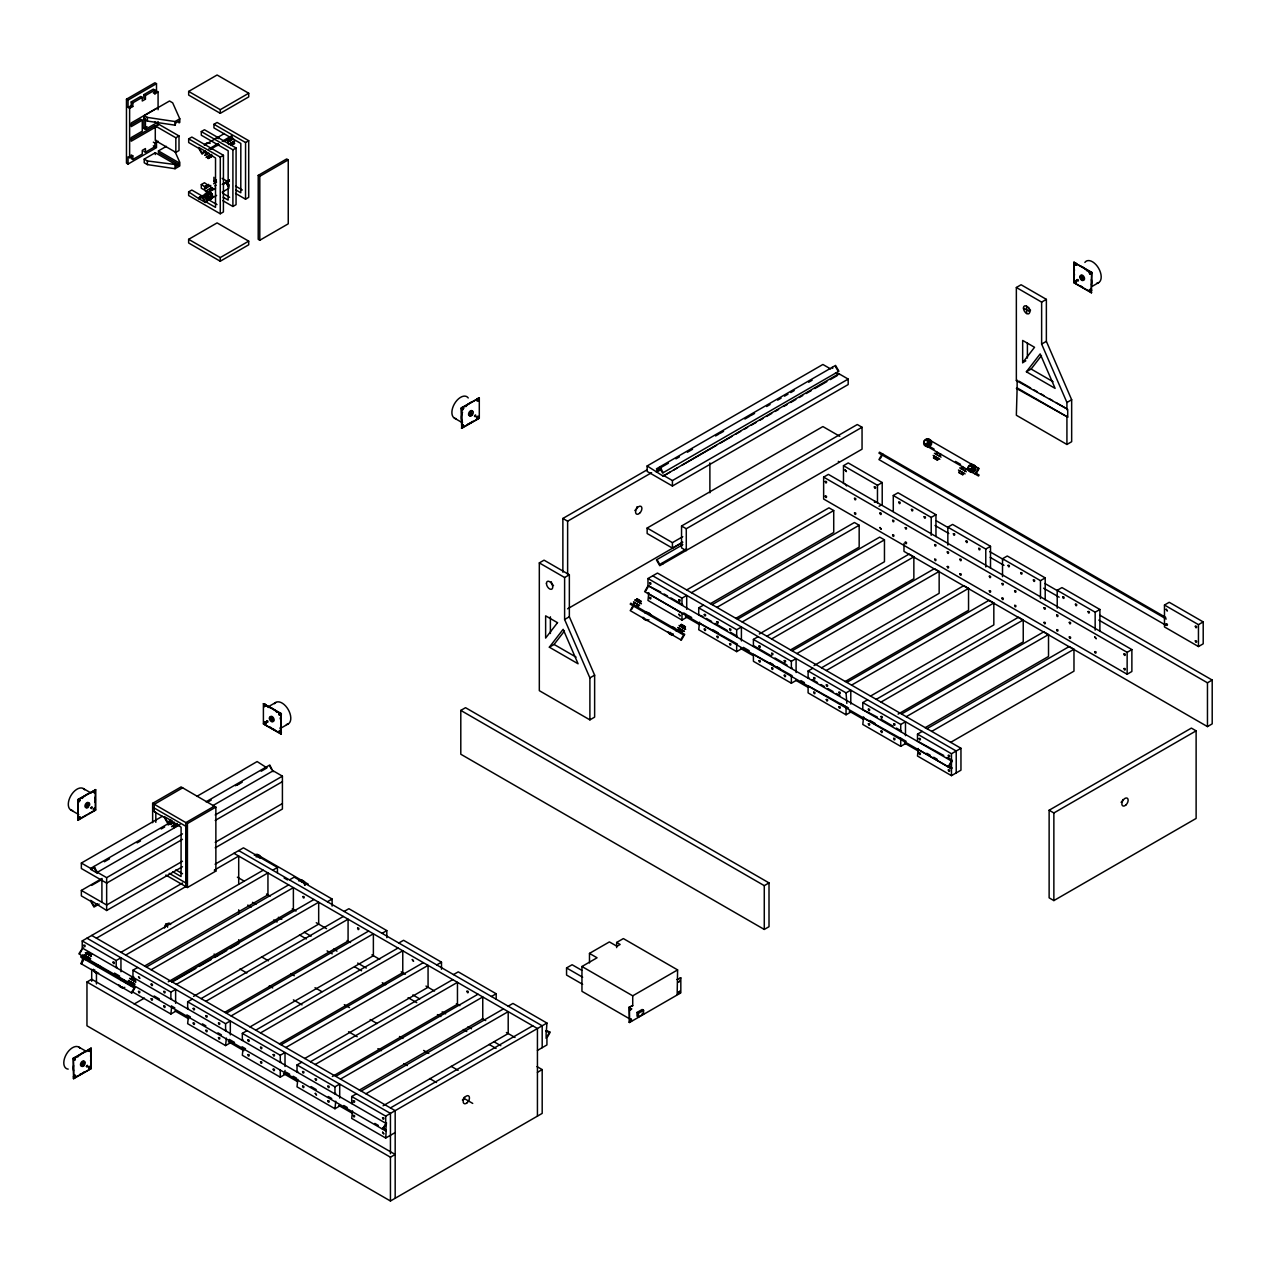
<?xml version="1.0" encoding="UTF-8"?>
<svg xmlns="http://www.w3.org/2000/svg" width="1276" height="1276" viewBox="0 0 1276 1276"><rect width="100%" height="100%" fill="white"/><g stroke="black" fill="none" stroke-linecap="round" stroke-linejoin="round"><path stroke-width="1.5" d="M188.641 191.879L198.705 198.609L201.863 195.866L191.799 190.044L188.641 191.879L188.641 195.531L220.254 213.778L220.285 157.123L223.444 155.305L191.831 137.058L188.673 138.877L188.673 142.529L198.737 148.335L202.118 154.157L205.468 151.318L198.737 147.426L202.118 152.865L205.468 150.935M223.444 155.305L223.412 211.96L220.254 213.778M222.917 200.715L232.902 206.473L232.918 149.834L236.092 148L204.479 129.753L201.305 131.572L201.305 135.224L228.181 150.743L228.149 200.093L223.125 197.19M236.092 148L236.06 204.654L232.902 206.473M235.566 193.41L245.534 199.184L245.566 142.529L248.724 140.695L217.111 122.448L213.953 124.282L213.953 127.919L240.829 143.438L240.797 192.788L235.757 189.885M248.724 140.695L248.708 197.349L245.534 199.184M1026.622 306.208L1026.622 313.513M212.167 196.695L209.248 198.019L207.398 196.408L207.462 194.048L210.381 192.724L212.231 194.351L211.178 197.286L211.258 194.941L209.408 193.314L207.462 194.048M209.248 198.019L210.221 197.429L208.371 195.818L208.451 193.458M974.88 469.042L974.354 470.302M79.224 800.036L79 801.392M79.383 818.713C81.457 812.142 78.235 824.599 78.761 816.959M92.749 791.886L94.392 790.434L93.036 791.726M74.12 1060.085C75.172 1055.443 75.22 1063.466 75.124 1057.836M75.396 1075.843L74.056 1077.502L75.459 1076.067M90.229 1050.563C88.57 1052.684 90.309 1047.867 90.5 1050.467M88.73 1068.14C92.095 1064.104 90.117 1071.441 88.714 1067.119M90.484 1067.119L89.145 1068.618L90.612 1066.768M463.539 408.607L462.263 408.83L462.821 409.5M463.475 408.033L462.582 409.548M461.689 425.466C465.309 425.945 459.711 428.146 462.55 424.557M476.331 400.058L477.447 398.431L477.846 399.898M478.069 400.712C478.612 399.93 476.538 398.989 477.511 399.962M478.644 399.882L477.926 398.702L476.841 400.568L478.516 400.664L478.516 398.894L476.586 400.616M476.921 416.566C477.655 421.495 479.202 413.663 477.926 418.225M279.093 714.161C284.022 712.917 276.685 716.059 281.135 714.337M1074.44 264.132L1075.652 262.872L1076.737 264.738M1076.481 264.323L1075.03 263.223L1076.258 264.483M1076.338 282.57L1075.126 280.481L1076.178 282.65L1075.03 282.937L1074.153 281.406L1076.338 280.8M1089.513 272.873C1090.757 269.411 1092.304 276.844 1089.72 273.064M846.626 485.965L845.302 484.322M923.904 443.011L924.382 440.587L927.461 440.029L929.056 441.337L928.577 443.745L926.504 444.861L923.904 443.011L926.504 444.861M925.515 444.303L927.588 443.203L928.051 440.778L926.456 439.47M968.165 468.563L968.643 466.139L971.706 465.58L973.317 466.888L972.838 469.297L970.765 470.413L968.165 468.563L970.765 470.413M969.776 469.855L971.849 468.755L972.312 466.33L970.717 465.022M79.894 800.642C80.069 797.101 77.692 802.859 79.622 800.738M74.742 1059.878L74.263 1057.517L73.402 1058.283L73.673 1078.698L91.218 1068.554L91.218 1048.298L73.673 1058.426C73.003 1061.01 75.938 1057.118 73.737 1058.219M74.598 1058.713L75.3 1059.383M75.364 1076.131C70.531 1076.513 78.426 1079.655 74.662 1074.998M89.639 1049.973C89.575 1047.803 87.454 1051.169 89.368 1051.504M462.454 408.703L461.689 408.017L479.298 397.921L479.298 418.177L461.752 428.305L461.37 407.826L479.298 397.921M462.678 425.546L462.965 426.87M462.965 425.466L461.673 426.838L462.821 424.86M478.58 417.523L478.069 416.805L476.586 418.065M264.052 705.261L264.77 706.505M266.237 706.218C264.467 700.301 263.558 709.775 265.233 705.405M264.052 722.695L266.046 723.221M279.635 730.574C279.125 736.236 281.342 727.958 279.986 732.695M1074.456 263.972L1076.322 265.121M1073.818 262.362L1073.818 282.634L1091.315 292.778L1091.698 272.282L1073.818 262.362L1091.315 272.506C1092.224 275.042 1089.194 271.006 1089.592 273.255M1090.246 273.957C1089.146 269.316 1093.66 274.627 1090.342 273.08M78.761 799.526C79.782 802.508 76.799 797.037 79.144 801.711C81.6 797.181 76.56 802.365 78.522 799.43M78.745 800.243L78.745 801.679M78.968 817.804L79.224 818.777M91.218 1048.298L73.29 1058.219L73.801 1059.766M89.368 1050.052L89.224 1051.36L90.5 1049.781M89.767 1067.725L89.767 1066.273L88.698 1066.736M462.199 408.687L462.614 407.634L461.816 407.841M478.452 399.882L477.782 400.792M477.447 417.108L476.921 417.746L477.926 416.135M79.989 953.172L81.839 949.95M83.594 958.707L80.803 963.539L131.938 993.079L135.288 987.257L81.361 956.123L80.803 957.096L134.171 987.911L131.38 992.744M82.78 954.783L82.222 962.822M81.361 963.874L83.881 959.52M131.38 986.3L131.938 985.327L135.288 987.257M633.008 605.765L630.216 610.614L681.352 640.137L684.702 634.332L630.775 603.197L630.216 604.154L683.585 634.97L680.794 639.818M631.62 609.481L633.295 606.578M647.985 585.844L644.635 591.649L951.465 768.806L952.04 767.833L948.578 765.839M645.752 590.995L648.543 586.163M647.985 593.579L648.543 592.622M382.353 1129.037L386.484 1122.736L385.703 1130.967L132.226 984.625M383.47 1128.399L386.261 1123.55L82.222 947.988L82.222 940.922L182.548 882.992M680.794 633.359L681.352 632.386M546.367 1031.12L546.925 1023.049L512.936 1003.43L508.199 1006.174M881.764 454.75L878.957 459.583L1165.754 625.176M880.36 458.467L882.88 454.096M927.955 446.807L928.513 445.85L934.144 449.104M934.431 456.154L933.442 457.861L937.573 460.237L938.562 458.531M935.643 454.017L936.839 451.943M933.857 458.1L934.845 456.393M937.19 454.91L938.386 452.836M935.101 458.818L936.09 457.111M935.914 459.296L936.903 457.59M937.158 459.998L938.147 458.291M939.28 456.106L940.476 454.049M939.806 456.425L941.002 454.352M959.727 470.748L958.739 472.455L962.87 474.847L963.843 473.141M960.924 468.611L962.12 466.537M959.153 472.694L960.142 470.988M961.466 468.914L962.662 466.856M962.487 469.504L963.683 467.447M961.211 473.89L962.2 472.184M964.576 470.716L965.773 468.643M962.455 474.608L963.444 472.902M965.103 471.019L966.299 468.946M975.183 474.082L978.533 468.276M976.299 473.444L979.091 468.595L927.955 439.072M948.116 766.86L951.465 761.054M949.232 766.222L952.04 761.373L647.985 585.604L647.985 578.538L657.475 573.068L960.956 748.278L960.956 770.178L951.465 775.649L917.492 756.03L918.273 748.518M86.577 953.523L87.581 951.816L89.176 952.741L88.188 954.448L86.577 953.523L91.425 956.394M84.599 957.973C85.891 947.94 82.892 965.517 89.464 958.069L84.072 954.895L86.337 956.266M87.869 957.112L87.087 959.424M87.789 959.871L89.464 958.069M91.25 953.97L90.724 955.963L91.25 953.97L87.581 951.816M128.398 983.27C132.273 978.708 126.42 984.322 129.993 984.227M130.838 979.075L131.827 977.368L133.438 978.293L132.433 980C127.329 977.001 140.232 984.546 134.395 981.196M131.827 977.368L131.3 979.362L129.578 978.341L131.061 979.234M132.513 985.678L133.725 983.621L132.513 985.678L130.918 984.721L132.13 982.664L128.334 980.462L129.817 981.356M135.511 979.521L134.985 981.515L135.511 979.521L132.305 977.671M635.145 605.733L633.55 604.776L634.762 602.719L639.595 605.574M635.99 600.581L636.995 598.875L638.59 599.8L637.601 601.506L636.469 600.884L636.995 598.875M633.55 604.776L635.225 602.974M638.877 605.127L637.665 607.185L636.086 606.228L637.282 604.17M638.542 602.097L639.531 600.406L641.142 601.331L640.137 603.022L641.397 603.755L639.132 602.4M637.458 599.178L640.664 601.028L639.675 602.735L637.601 601.506M682.979 627.776L684.526 628.685L685.403 626.883L681.256 624.427L680.252 626.133L685.659 629.307L683.521 628.063M679.486 628.526L677.811 630.328L679.486 628.526L684.414 631.429L681.543 629.722L680.331 631.779L681.926 632.736L682.676 630.424M680.73 626.436L681.256 624.427M681.847 627.058L682.851 625.352M683.92 628.286L684.925 626.58M462.343 408.4L463.587 407.666M90.054 1068.267L90.373 1066.688M549.35 647.187L563.147 629.291L578.076 663.775L549.35 647.187L554.087 644.444L564.439 631.03M1022.666 362.671L1034.533 347.279L1022.666 340.437L1022.666 362.671L1025.824 360.853M1026.382 371.779L1040.179 353.883L1055.108 388.367L1026.382 371.779L1031.12 369.035L1041.471 355.621M207.781 199.439L205.611 198.737L204.766 196.408L206.074 194.781M929.901 446.026L931.496 444.128L931.033 441.895M206.09 196.025L206.074 197.844M93.866 790.801L93.244 792.412M79.08 817.613L79.941 817.533L79.224 818.666M477.846 416.63L477.224 418.241L478.069 418.161M630.488 1008.726L630.041 1009.858M630.488 1018.886L630.934 1020.529L631.173 1018.822M266.094 722.344C262.888 720.382 263.893 723.651 266.046 722.87M1075.03 282.602C1076.386 282.411 1073.85 279.045 1075.333 282.682M927.748 443.33L926.041 443.458M462.263 408.83L462.343 409.835M477.687 418.273L478.548 416.502M78.522 816.528L77.645 818.06L78.522 818.57M94.105 810.116L94.775 808.553L94.328 810.069M74.024 1075.062C72.732 1079.225 73.242 1076.067 75.507 1075.493M90.564 1067.358L90.149 1068.427M206.058 154.635L205.324 152.275M228.197 141.859L227.463 139.499M227.016 139.77C240.797 132.768 224.209 145.655 228.005 141.923M173.249 822.861L171.622 823.77L170.888 821.409M209.408 193.314L210.381 192.724M228.197 182.005L229.393 181.288M204.766 196.408L205.946 195.691M228.085 182.915L226.889 183.632L227.75 185.961L228.93 185.243M207.398 196.408L208.371 195.818M211.258 194.941L212.231 194.351M174.142 825.173L177.157 823.483M205.883 154.699L204.766 155.353L207.685 153.726M228.468 144.523L234.832 140.902L232.519 142.178M171.447 823.833L170.33 824.487L174.397 822.222M156.501 140.344L156.501 147.649L128.047 164.062L126.468 163.153L126.468 99.193L154.922 82.765L156.501 83.674L156.501 91.106L153.343 92.925L154.922 93.85L158.08 92.016L158.08 109.736M126.468 99.193L128.047 100.102L156.501 83.674M128.047 100.102L128.047 107.407L131.221 105.573L131.221 101.92L140.695 96.45L142.274 97.359L142.274 101.011L145.432 99.193L145.432 95.54L154.922 90.07L154.922 93.85M145.432 99.193L143.853 98.284L143.853 94.631L153.343 89.145L154.922 90.07M131.221 101.92L132.8 102.846L142.274 97.359M128.047 107.407L129.626 108.316L132.8 106.498L132.8 102.846M156.501 108.364L131.221 122.959L131.221 126.611L142.274 120.215L142.274 131.173L131.221 137.569L131.221 141.205L156.501 126.611M144.22 115.606L169.517 100.995L172.675 102.83L179.788 118.796L179.788 122.448L179.007 122.895L179.007 121.076L175.833 122.895L175.051 125.176L147.394 121.076L144.22 119.258L144.22 115.606L147.394 117.424L175.051 121.539L179.788 118.796M188.673 91.425L217.111 74.997L248.724 93.244L248.724 96.896L220.285 113.325L188.673 95.078L188.673 91.425L220.285 109.672L248.724 93.244M131.221 124.793L140.695 119.306L142.274 120.215M143.853 128.429L145.432 129.355L145.432 118.397L143.853 117.488L143.853 128.429L147.027 126.611M145.432 129.355L156.501 122.959L154.922 122.049M131.316 139.323L154.922 125.702L175.833 137.776L179.007 135.942L179.007 150.552L175.833 152.37L155.289 140.504L155.289 125.909L158.447 124.091L179.007 135.942M128.047 164.062L128.047 156.773L129.626 157.682L132.8 155.863L132.8 159.5L131.221 158.591L131.221 154.938L132.8 155.863M153.343 142.162L154.922 143.087L158.08 141.253M132.8 159.5L142.274 154.029L142.274 150.377L145.432 148.558L145.432 152.211L143.853 151.286M145.432 152.211L154.922 146.724L154.922 143.087M175.051 151.669L179.788 162.323L179.788 165.976L175.051 168.703L147.394 164.604L144.22 162.77L144.22 159.117L155.289 152.737L175.833 164.604L175.833 166.422L179.007 164.604L179.007 162.77L158.447 150.903L158.447 152.737L179.007 164.604M158.447 150.903L166.358 146.341M224.432 133.533L204.335 145.129A3.876 3.158 60 0 1 207.191 143.486M144.22 159.117L147.394 160.951L175.833 164.604M208.801 149.005L218.292 143.534M222.199 141.285L231.69 135.798M210.476 149.324L218.85 144.491M223.874 141.604L232.248 136.771M231.977 142.545L233.572 141.62L234.545 143.343L232.95 144.268L231.977 142.545L229.871 143.741L230.844 145.448L234.545 143.343M211.449 154.396L212.422 156.119L210.811 157.044L209.838 155.321L207.238 156.773L208.211 158.479L209.822 157.554L208.849 155.847M207.94 192.07L201.289 188.226L201.289 184.573L204.447 182.755L214.512 189.47M216.378 179.916L213.905 181.336L214.894 183.042M204.128 189.263L210.811 185.403M213.618 183.776L216.537 182.101L215.564 180.379M205.404 191.368L212.007 187.556M214.878 185.897L216.043 185.227M198.705 197.684L201.863 195.866M211.353 190.395L214.512 188.561M227.16 182.181L227.16 181.256L224.002 183.999M215.469 188.306L198.737 197.971L199.295 198.944L204.319 196.041M222.168 184.446L228.867 180.57M198.705 198.609L205.436 202.485L208.594 199.758L217 204.591M216.601 195.403L204.878 202.166L202.087 197.333M222.184 192.182L228.867 188.322M258.215 175.386L286.669 158.958L288.248 159.867L288.248 223.826L259.794 240.255L258.215 239.346L258.215 175.386L259.794 176.295L288.248 159.867M188.641 239.33L217.095 222.901L248.708 241.148L248.708 244.801L220.254 261.229L188.641 242.982L188.641 239.33L220.254 257.577L248.708 241.148M461.37 428.098L479.298 418.177M647.139 465.963L663.137 476.108L838.906 373.724L848.189 379.084L848.189 384.554L672.42 486.028L647.139 471.434L647.139 465.963L822.892 364.473L830.628 368.939M562.875 572.206L562.875 518.455L646.868 469.967M77.772 799.669L95.7 789.764L95.7 810.021L78.155 820.149L77.772 799.669L95.7 789.764M562.875 518.455L567.629 521.182L651.605 472.694M668.401 463.204L656.996 469.791L656.438 468.834L835.557 365.414L838.906 371.22L662.579 473.029L659.788 468.18M675.945 458.85L679.406 456.856M687.365 452.262L692.533 449.28M715.581 435.961L719.026 433.984M720.111 433.361L723.556 431.368M744.881 419.054L750.049 416.072M751.117 415.45L754.563 413.456M766.637 406.502L770.082 404.508M777.626 400.154L781.072 398.16M784.517 396.166L787.962 394.188M790.753 392.577L794.198 390.584M808.633 382.242L812.078 380.248M656.406 471.322L659.851 469.329M656.406 472.232L661.574 469.249M663.137 476.108L670.044 472.136M673.489 470.142L676.934 468.148M682.102 465.166L716.57 445.276M720.015 443.282L732.073 436.312M735.518 434.334L740.686 431.352M744.131 429.358L747.577 427.364M751.022 425.371L756.205 422.388M759.651 420.394L763.096 418.416M766.541 416.423L771.709 413.44M775.154 411.446L778.599 409.452M783.767 406.47L787.212 404.476M790.657 402.498L795.825 399.516M799.27 397.522L802.732 395.528M806.177 393.534L811.345 390.552M814.79 388.558L826.848 381.604M830.293 379.61L837.184 375.638M77.772 819.926L86.545 814.87M88.012 814.024L95.7 810.021M663.137 475.198L672.42 480.558L848.189 379.084M539.317 562.907L544.055 560.164L569.351 574.774L569.351 616.755L594.632 675.163L594.632 717.128L589.895 719.871L539.317 690.667L539.317 562.907L564.614 577.502L569.351 574.774M1016.35 287.499L1021.087 284.755L1046.368 299.366L1046.368 341.346L1071.665 399.755L1071.665 441.719L1066.927 444.463L1016.35 415.258L1017.132 387.904L1067.709 417.108L1067.709 409.325L1016.35 380.583L1016.35 287.499L1041.631 302.109L1046.368 299.366M152.642 822.717L152.642 803.322L181.096 786.909L215.867 807.102L215.867 871.077L187.428 887.506L165.848 875.049M182.675 787.818L154.221 804.374L154.221 811.664L164.301 817.485L167.682 823.307L171.032 820.452L164.301 816.576L167.682 822.015L171.016 820.085M682.756 542.14L672.42 548.122L647.139 533.512L647.139 528.041L822.892 426.567L839.768 436.296M182.468 839.337L106.658 883.12L81.361 868.509L81.361 863.039L162.355 816.289M196.807 796.384L257.13 761.565L266.987 767.897M862.05 427.253L686.281 528.742L686.281 550.642L681.543 547.898L681.543 525.999L857.297 424.525L862.05 427.253L862.05 449.168L659.772 565.699L656.406 559.893L682.82 544.645M171.654 821.648L90.644 868.398L81.361 863.039M206.026 801.806L269.778 764.994L273.144 771.725M94.663 867.393L91.218 869.387L90.66 868.414L90.644 869.307L94.089 867.329M235.39 785.745L238.835 783.751M91.218 869.387L94.025 867.776L96.817 872.609L180.091 824.535M104.361 861.794L109.529 858.812M137.106 842.894L140.551 840.9M161.223 828.969L164.668 826.976M168.113 824.982L171.558 823.004M207.749 802.11L211.194 800.116M237.049 785.187L242.217 782.204M261.165 771.262L266.333 768.28M172.802 825.907L176.997 823.546L177.97 825.253L173.775 827.63L172.802 825.907L174.413 824.982M173.775 827.63L177.97 825.253M212.821 805.635L273.144 770.8L282.411 776.159L282.411 809.016L215.213 847.822M214.288 806.193L185.833 822.621L185.833 886.581M647.139 528.041L672.42 542.635L682.756 536.67M187.428 887.506L187.428 823.53L215.867 807.102M567.629 608.796L682.453 542.491M99.161 904.078L93.993 907.061L90.644 901.255L81.361 895.896L81.361 890.425L102.032 878.478M91.633 885.4L101.968 879.435M94.025 866.484L97.375 872.29L106.658 877.649L182.468 833.866M215.213 814.965L282.411 776.159M215.213 820.436L282.411 781.646M686.679 548.871L659.772 564.423L656.965 559.574M589.895 719.871L589.895 677.891L564.614 619.482L569.351 616.755M1066.927 409.787L1066.927 402.482L1041.631 344.073L1046.368 341.346M823.642 477.128L828.395 474.385L1131.876 649.596L1131.876 671.495L1127.139 674.238L823.642 499.028L823.642 477.128L1127.139 652.339L1131.876 649.596M843.484 483.588L843.484 465.676L848.237 462.933L882.21 482.551L882.21 504.451L879.052 506.285M647.985 585.604L660.681 592.016M97.439 903.775L93.993 905.769L90.644 900.346L106.658 910.49L182.468 866.723M182.468 861.252L106.658 905.019L81.361 890.425M215.213 842.335L282.411 803.545M1016.35 380.583L1017.132 380.12L1017.132 387.904M686.711 617.329L681.974 620.056L647.985 600.438L648.782 592.925M460.795 710.413L465.533 707.686L769.013 882.896L769.013 926.695L764.276 929.438L460.795 754.228L460.795 710.413L764.276 885.64L769.013 882.896M686.711 589.943L828.969 507.816L833.722 510.56L833.722 532.459L710.317 603.707M215.102 864.203L243.445 847.838L277.434 867.457L277.434 872.752M647.985 578.538L681.974 598.157L686.711 595.429L686.711 609.354M691.464 592.686L833.722 510.56M843.484 465.676L877.473 485.295L882.21 482.551M96.45 938.179L187.285 885.735M214.703 869.897L238.708 856.052L238.708 883.933M83.004 947.526L78.857 953.826L128.876 982.695M702.964 616.436L698.722 614.904L698.722 607.839L703.475 605.095M893.28 511.437L893.28 495.503L898.017 492.775L935.962 514.675L935.962 536.574M712.168 604.633L854.426 522.506L859.163 525.249L859.163 547.149L735.758 618.397M589.895 677.891L594.632 675.163M1066.927 402.482L1071.665 399.755M716.905 607.376L859.163 525.249M120.949 952.327L263.207 870.2M741.404 648.894L736.667 651.637L698.722 629.738L699.519 622.21M82.222 940.922L116.196 960.541L120.949 957.798L120.949 971.738M125.686 955.07L267.944 872.928L267.944 894.843L144.539 966.076M272.681 870.2L277.434 867.457M86.959 981.994L91.697 979.25L395.177 1154.461L390.44 1157.204L86.959 981.994L86.959 1025.792L390.44 1201.003L542.188 1113.39L542.188 1069.591L537.005 1066.608M1016.35 388.367L1067.709 417.108M116.993 967.144L116.196 967.607L116.196 960.541M737.448 619.243L879.706 537.116L884.459 539.844L884.459 561.743L759.332 633.981M133.741 976.826L132.959 977.272L132.959 970.207L137.696 967.479M289.445 879.866L294.182 877.138L332.111 899.038L332.111 906.104M742.201 621.986L884.459 539.844M146.389 967.017L288.647 884.89M698.722 607.839L736.667 629.738L741.404 626.995L741.404 640.935M893.28 495.503L931.209 517.418L935.962 514.675M151.126 969.76L293.384 887.617L293.384 909.533L168.273 981.77M737.448 636.341L736.667 636.804L736.667 629.738M698.722 622.672L737.448 644.109M753.414 646.469L753.414 639.404L758.167 636.676M947.845 545.075L947.845 527.163L952.582 524.42L990.511 546.319L990.511 568.235M766.86 636.214L909.118 554.087L913.855 556.815L913.855 578.73L790.45 649.962M171.686 981.627L313.944 899.484M134.155 1004.021L144.427 998.087M171.861 982.249L195.85 968.404M199.279 966.41L211.274 959.488M214.703 957.51L226.697 950.588M230.127 948.61L238.708 943.666L238.708 939.678M771.597 638.957L913.855 556.815M176.423 984.354L318.681 902.228L318.681 924.127L193.569 996.365M132.959 970.207L170.888 992.122L175.625 989.378L175.625 1003.319M327.374 901.765L332.111 899.038M171.686 998.725L170.888 999.188L170.888 992.122M171.686 1006.493L170.888 1014.021L175.625 1011.278M792.141 650.808L934.399 568.681L939.152 571.425L939.152 593.324L814.024 665.562M188.433 1008.407L187.652 1008.853L187.652 1001.788L192.389 999.044M344.137 911.447L348.874 908.703L386.803 930.603L386.803 937.669M796.894 653.551L939.152 571.425M201.082 998.598L343.34 916.455M753.414 639.404L791.359 661.303L796.096 658.575L796.096 672.516M947.845 527.163L985.774 549.063L990.511 546.319M205.819 1001.325L348.077 919.198L348.077 941.098L224.672 1012.347M73.29 1078.475L91.218 1068.554M188.433 1016.174L187.652 1023.687L225.581 1045.586L230.318 1042.859M792.141 667.922L791.359 668.385L791.359 661.303M796.096 680.475L791.359 683.218L753.414 661.303L753.414 654.237L792.141 675.69M808.904 677.588L808.107 678.05L808.107 670.985L812.844 668.241M1002.521 576.656L1002.521 558.744L1007.274 556.001L1045.203 577.9L1045.203 599.8M821.537 667.795L963.795 585.652L968.548 588.395L968.548 610.295L845.143 681.543M226.378 1013.192L368.636 931.065M826.29 670.522L968.548 588.395M231.115 1015.935L373.374 933.809L373.374 955.708L249.968 1026.957M187.652 1001.788L225.581 1023.687L230.318 1020.96L230.318 1034.884M382.066 933.346L386.803 930.603M226.378 1030.306L225.581 1030.753L225.581 1023.687M226.378 1038.074L225.581 1045.586M846.833 682.389L989.091 600.262L993.829 602.99L993.829 624.905L870.423 696.138M243.126 1039.972L242.328 1040.434L242.328 1033.369L247.081 1030.625M398.814 943.012L403.567 940.284L441.496 962.184L441.496 969.25M851.57 685.132L993.829 602.99M255.774 1030.163L398.032 948.036M808.107 670.985L846.052 692.884L850.789 690.141L850.789 704.081M1002.521 558.744L1040.466 580.644L1045.203 577.9M260.511 1032.906L402.769 950.779L402.769 972.679L279.364 1043.928M243.126 1047.74L242.328 1055.268L280.273 1077.167L285.011 1074.424L285.011 1070.452M850.789 712.056L846.052 714.783L808.107 692.884L808.107 685.818L846.833 707.271M877.378 717.128L862.799 709.631L862.799 702.566L867.536 699.822M1057.214 608.237L1057.214 590.31L1061.967 587.582L1099.896 609.481L1099.896 631.381M876.229 699.36L1018.487 617.233L1023.24 619.976L1023.24 641.876L898.113 714.113M281.055 1044.773L423.313 962.646M880.982 702.103L1023.24 619.976M285.808 1047.516L428.066 965.374L428.066 987.273L304.661 1058.522M905.482 743.621L900.728 746.364L862.799 724.465L863.597 716.937M242.328 1033.369L280.273 1055.268L285.011 1052.525L285.011 1066.465M436.759 964.927L441.496 962.184M281.055 1061.871L280.273 1062.334L280.273 1055.268M901.526 713.97L1043.784 631.827L1048.521 634.571L1048.521 656.47L925.116 727.719M297.818 1071.553L297.021 1072L297.021 1064.934L301.774 1062.206M453.506 974.593L458.259 971.849L496.189 993.765L496.189 999.06M906.263 716.697L1048.521 634.571M310.467 1061.744L452.725 979.617M862.799 702.566L900.728 724.465L905.482 721.722L905.482 735.662M1057.214 590.31L1095.159 612.209L1099.896 609.481M315.204 1064.487L457.462 982.345L457.462 1004.26L332.35 1076.481M297.818 1079.321L297.021 1086.833L334.966 1108.748L339.703 1106.005M862.799 717.399L901.526 738.836M943.762 755.456L917.492 741.197L917.492 734.131L922.229 731.403M926.966 728.66L1069.224 646.533L1073.977 649.261L1073.977 671.16L950.572 742.409M931.719 731.403L1073.977 649.261M335.748 1076.338L478.006 994.211M340.501 1079.081L482.759 996.955L482.759 1018.854L359.353 1090.103M1164.478 605.031L1169.215 602.288L1203.204 621.906L1203.204 643.822L1198.451 646.549L1164.478 626.931L1164.478 605.031L1198.451 624.65L1203.204 621.906M297.021 1064.934L334.966 1086.833L339.703 1084.106L339.703 1098.046M491.451 996.492L496.189 993.765M335.748 1093.452L334.966 1093.915L334.966 1086.833M589.48 962.949L589.48 953.395L609.386 941.911L616.978 946.282L620.136 944.463L616.659 942.454L616.659 947.621M335.748 1101.22L334.966 1108.748M582.654 984.338L566.56 975.055L566.56 967.942L572.111 964.736L581.76 970.302M616.659 942.454L623.358 938.578L677.604 969.904L677.157 994.467L680.379 992.6M352.511 1103.118L351.713 1103.581L351.713 1096.515L356.467 1093.771M361.204 1091.044L503.462 1008.901M628.924 1018.439L581.952 991.324L581.952 966.506L597.056 957.782L589.48 953.395M917.492 734.131L951.465 753.749L960.956 748.278M365.941 1093.771L508.199 1011.645L508.199 1033.544L383.087 1105.782M917.492 748.98L951.465 768.599L951.465 753.749M352.511 1110.902L351.713 1118.414L385.703 1138.033L395.177 1132.562M390.44 1107.919L532.698 1025.792M351.713 1096.515L385.703 1116.133L546.925 1023.049M537.435 1050.435L546.925 1044.948L546.925 1037.882L550.275 1032.077L546.128 1030.577L546.128 1038.345L549.159 1032.731L545.713 1030.737M581.952 966.506L632.721 995.822L677.604 969.904M680.826 977.894L677.157 979.505L680.826 977.894L680.826 992.872L629.499 1022.507L629.052 1007.274L632.721 1005.679L632.721 995.822M629.052 1007.274L632.721 1005.679M1098.827 620.088L1207.463 682.804L1212.2 680.06L1212.2 723.875L1207.463 726.602L903.982 551.391L903.982 543.432M637.027 1012.458L642.179 1009.475L643.567 1010.273L643.567 1014.005L638.415 1016.988L637.027 1016.19L637.027 1012.458L638.415 1013.256L643.567 1010.273M537.435 1072.334L542.188 1069.591M629.052 1022.236L632.274 1020.385M1049.127 810.228L1191.385 728.102L1196.122 730.845L1196.122 818.442L1053.864 900.585L1049.127 897.841L1049.127 810.228L1053.864 812.971L1196.122 730.845M229.616 138.302L229.329 138.446M263.398 703.65L281.294 713.571L280.911 734.051L263.398 723.907L263.398 703.65L280.911 713.794C281.135 717.702 278.503 710.716 280.927 714.512M267.928 706.968L275.855 702.422M263.398 723.907L281.294 733.828M280.911 734.051L281.294 713.571M280.305 728.468L288.232 723.923M1073.818 282.634L1091.698 292.555M1091.698 272.282L1091.315 292.778M1092.304 286.271L1098.652 282.634M174.206 825.093L171.542 826.641L173.919 825.301M230.956 140.312L228.42 141.748M208.833 153.088L206.297 154.524M208.211 158.479L212.422 156.119M204.878 152.546L206.505 151.653M170.442 821.696L172.069 820.787M233.572 141.62L234.05 143.598M233.556 138.797L231.785 139.834L230.701 137.696M462.965 409.436L462.151 409.676M79.383 801.28L78.554 801.519M94.328 807.979L93.244 809.861M79.224 816.704L78.522 818.219M90.437 1049.271L88.698 1051.057M1075.03 265.153C1076.354 261.692 1072.207 265.711 1076.178 265.217C1075.684 260.129 1076.003 267.992 1074.567 264.036M266.094 706.346L264.18 704.623L264.77 706.394M279.683 715.182L279.253 713.364L279.253 715.118M266.11 723.795L264.18 722.072L264.626 724.226L265.886 723.492L264.563 721.849L264.722 722.774M255.966 856.754L256.859 856.802M927.11 441.097L928.178 442.006M1075.174 265.217L1074.647 264.323M1090.262 291.406L1090.454 289.524L1091.251 289.748M279.843 715.246L279.221 714.05M280.114 730.303L281.406 732.201L279.923 731.802M90.612 1049.335C87.326 1052.078 91.011 1046.798 88.363 1050.866M88.985 1051.28L90.612 1050.77L90.229 1049.111M75.507 1058.059L73.88 1058.554L74.263 1060.212M971.674 466.681L972.216 468.579L970.302 469.01M264.611 706.441C267.131 705.102 263.988 705.676 265.982 705.229M264.626 723.891L265.44 724.13L264.914 722.551M279.683 732.615C281.821 730.813 279.572 730.845 279.843 732.568M209.838 194.574L208.227 194.893L208.546 196.52M636.963 601.155L634.794 599.895L638.271 601.889M928.051 440.778L929.056 441.337M974.082 466.777L975.295 467.447M972.312 466.33L973.317 466.888M930.284 443.458L931.496 444.128M927.588 443.203L928.577 443.745M974.545 469.01L975.757 469.68L974.162 471.578L972.95 470.908M971.849 468.755L972.838 469.297M300.881 881.158L299.892 880.6L302.492 882.466L301.487 881.907M635.719 603.277L638.67 604.984M1023.448 308.026A4.466 2.584 60 0 0 1028.201 313.928A4.466 2.584 60 0 0 1028.201 307.612A4.466 2.584 60 0 0 1023.448 308.026L1029.78 311.679M1031.12 369.035L1053.099 381.731M1018.822 381.093L1030.625 387.92M1033.991 389.866L1037.372 391.812M1040.737 393.758L1044.103 395.704M1049.175 398.622L1052.54 400.568M1055.906 402.514L1066.034 408.352M835.541 372.688L838.906 374.634L838.906 373.724M955.485 461.418L960.541 464.336M975.725 473.109L979.091 475.055L978.533 476.012L924.606 444.877M934.383 453.283L941.066 457.143M959.68 467.893L966.347 471.737M933.155 455.42L939.838 459.264M958.451 470.015L965.119 473.875M1165.754 617.425L879.515 452.167L878.957 453.14L1166.264 619.019M936.313 520.783L948.371 527.754M989.761 551.647L1003.558 559.606M1044.932 583.499L1058.729 591.458M1100.119 615.351L1212.2 680.06M935.021 525.505L948.802 533.48M990.192 557.373L1003.989 565.332M1043.64 588.22L1059.16 597.184M156.501 91.106L158.08 92.016M213.953 124.282L245.566 142.529M143.853 94.631L145.432 95.54M201.305 131.572L232.918 149.834M131.221 105.573L132.8 106.498M188.673 138.877L220.285 157.123M222.12 178.353L227.16 181.256M235.566 186.121L242.281 189.996M153.343 145.815L154.922 146.724M222.917 193.426L229.632 197.302M201.289 184.573L206.313 187.476M205.436 201.576L215.516 207.382L215.532 158.033L204.91 151.254M681.543 525.999L686.281 528.742M461.37 407.826L461.752 428.305M454.447 418.161L462.359 422.723M652.738 575.795L956.218 751.022L956.218 772.921M664.078 593.978L667.476 595.94M670.873 597.902L682.772 604.76L681.974 605.223L681.974 598.157M706.41 618.429L711.593 621.412M715.038 623.406L727.113 630.376M730.558 632.37L735.726 635.352M754.212 646.023L771.454 655.976M774.899 657.969L786.973 664.94M812.349 679.582L817.517 682.564M820.962 684.558L824.424 686.552M827.869 688.546L833.037 691.528M836.482 693.522L839.943 695.516M880.839 719.122L892.897 726.092M896.358 728.086L901.526 731.068L900.728 731.531L900.728 724.465M947.159 757.418L952.263 760.368M683.697 612.911L687.142 614.888M688.211 615.51L691.656 617.504M712.997 629.834L718.181 632.816M743.382 647.363L749.219 650.728M769.906 662.675L773.352 664.668M776.797 666.662L780.258 668.656M800.945 680.602L804.39 682.596M840.597 703.491L844.058 705.484M845.127 706.106L848.572 708.1M869.913 720.43L875.097 723.412M900.298 737.959L906.135 741.324M926.823 753.271L930.268 755.264M933.713 757.258L937.174 759.252M647.985 593.372L681.974 613.006L681.974 620.056M685.499 616.627L699.296 624.586M740.67 648.479L752.744 655.449M795.857 680.331L807.915 687.301M849.306 711.195L863.102 719.154M904.493 743.047L918.273 751.022M685.403 626.883L681.719 624.73M682.804 627.664L684.399 628.59M669.852 632.322L671.048 633.008M554.087 644.444L576.066 657.124M566.56 967.942L582.654 977.225M642.179 1013.208L643.567 1014.005M257.13 854.649L308.266 884.172M238.708 850.582L542.188 1025.792L542.188 1047.692M284.117 877.984L287.499 879.93M152.642 803.322L187.428 823.53M233.955 853.309L537.435 1028.52L537.435 1116.133M154.221 808.027L185.833 826.274L185.817 882.928L169.182 873.31M154.221 811.536L155.816 812.461L155.816 822.334M237.384 877.186L244.306 881.19M266.524 894.013L270.177 896.119M292.252 908.863L296.032 911.048M316.257 922.723L326.528 928.657M347.104 940.54L350.533 942.517M371.906 954.863L379.69 959.345M401.222 971.786L405.401 974.194M425.977 986.077L434.542 991.021M456.393 1003.638L459.854 1005.632M482.264 1018.567L485.709 1020.561M506.397 1032.507L515.025 1037.484M83.259 788.52L91.17 793.082M214.288 870.168L215.867 871.077M252.489 902.339L255.95 904.333M278.359 917.269L281.805 919.262M304.23 932.214L311.121 936.185M333.546 949.137L336.992 951.13M357.679 963.077L366.308 968.053M412.866 994.929L419.756 998.917M442.166 1011.852L445.627 1013.846M468.037 1026.781L471.482 1028.775M493.908 1041.71L500.798 1045.698M247.751 905.083L251.197 907.077M273.622 920.012L277.067 922.006M299.477 934.941L306.384 938.929M327.071 950.875L332.238 953.858M354.664 966.809L361.555 970.781M382.258 982.727L385.703 984.721M408.113 997.673L416.742 1002.649M437.429 1014.595L440.874 1016.573M463.3 1029.525L466.745 1031.518M489.155 1044.454L496.061 1048.441M175.849 869.865L182.548 873.741M70.866 810.005L78.761 814.567M172.675 871.683L181.064 876.532L181.096 827.183L170.474 820.404M261.548 956.856L268.439 960.828M290.864 973.779L294.309 975.757M314.997 987.704L321.903 991.691M344.313 1004.643L349.496 1007.625M370.184 1019.572L377.074 1023.543M399.5 1036.495L402.945 1038.489M423.632 1050.435L428.816 1053.418M451.225 1066.353L458.116 1070.341M90.644 869.307L97.375 873.199L97.375 872.29M214.081 954.081L217.526 956.075M239.936 969.01L246.842 972.998M269.252 985.949L272.697 987.927M293.4 999.874L302.013 1004.85M348.571 1031.742L357.2 1036.718M377.887 1048.665L381.333 1050.658M403.758 1063.594L407.204 1065.588M429.613 1078.523L436.52 1082.511M464.097 1098.445L472.726 1103.421M91.697 935.452L395.177 1110.662L395.177 1198.26M86.959 938.179L390.44 1113.39L390.44 1153.711M90.117 953.347L91.728 954.273M134.379 978.899L135.99 979.824M114.473 973.094L119.641 976.076M154.125 995.982L159.309 998.964M171.367 1005.935L174.828 1007.928M186.886 1014.898L190.347 1016.892M202.406 1023.862L205.851 1025.856M217.925 1032.826L221.37 1034.804M229.345 1039.414L234.513 1042.396M242.073 1046.751L245.518 1048.744M286.255 1072.271L289.7 1074.248M293.145 1076.242L296.59 1078.236M311.041 1086.578L316.209 1089.56M328.283 1096.531L331.728 1098.524M343.802 1105.495L347.247 1107.488M374.841 1123.406L378.286 1125.4M382.816 1128.016L386.261 1130.01L385.703 1138.033M81.361 956.123L84.71 958.069M119.721 978.995L129.977 984.913M174.908 1010.863L188.689 1018.822M228.356 1041.71L243.876 1050.674M283.527 1073.579L297.324 1081.538M338.714 1105.431L352.511 1113.39M96.21 965.868L97.407 966.57M132.959 992.122L170.888 1014.021M78.777 1047.054L86.672 1051.615M73.29 1058.219L73.673 1078.698M635.336 603.022L633.486 601.969L634.97 602.878M679.598 628.574L677.747 627.521L679.231 628.43M87.167 953.842L85.317 952.789L86.8 953.682M88.889 957.766L90.74 958.818L86.752 956.442M133.151 983.317L135.001 984.37L132.13 982.664M678.274 630.583L680.331 631.779M634.013 605.031L636.086 606.228M128.86 983.525L130.918 984.721M682.532 627.441L679.055 625.447L679.821 625.91M680.411 629.052L682.931 630.535M130.997 981.994L133.501 983.461M132.433 980L134.506 981.212M88.188 954.448L90.261 955.66M86.274 958.946L88.251 960.126M1075.413 282.73L1074.615 282.156M279.54 715.07C281.916 716.634 278.758 711.849 280.959 713.762M271.166 720.063L271.932 718.978L270.608 719.09M280.082 732.743L279.253 730.797L280.321 731.579M1091.251 272.298L1090.454 272.761M1075.333 281.502L1076.306 281.183M1075.189 282.554L1074.567 281.47M1090.039 291.072C1088.891 287.69 1092.623 293.608 1089.481 291.024C1088.332 287.339 1092.144 292.587 1091.379 289.923M265.886 705.022L264.77 704.416L264.85 705.628M264.563 706.17L264.116 705.022M264.563 723.62L264.116 722.471M835.557 366.706L838.348 371.539M832.207 367.344L832.765 368.317M838.332 461.322L838.89 462.295M659.788 466.888L663.137 472.694M662.563 562.796L663.121 563.769M227.192 181.543L227.75 182.516M214.32 181.096L215.309 182.803M209.535 186.137L208.546 184.43L204.415 186.822L205.404 188.529M210.779 188.258L211.976 190.331M208.132 184.669L209.12 186.376M209.232 189.151L210.428 191.225M206.074 185.865L207.063 187.572M204.83 186.583L205.819 188.29M207.143 190.363L208.339 192.421M206.616 190.666L207.813 192.74M202.087 196.041L205.436 201.847M269.778 766.286L271.644 769.524M96.785 904.158L97.343 905.131M228.627 138.877L229.808 140.95M211.912 156.374L210.939 154.667L206.058 157.458L207.813 156.422L208.722 158.224M175.402 824.471L176.375 826.178M173.297 825.652L174.27 827.374M875.783 502.106L874.714 501.149L874.411 502.234M463.347 407.586L463.555 408.416M90.373 1049.239L90.58 1050.068M75.268 1075.413L75.475 1076.242M304.47 883.024L304.932 885.257M1074.201 262.138L1074.201 282.411M1207.463 682.804L1207.463 726.602M1198.451 624.65L1198.451 646.549M1127.139 652.339L1127.139 674.238M1095.159 612.209L1095.159 630.137M1066.927 417.555L1066.927 444.463M1053.864 812.971L1053.864 900.585M1041.631 302.109L1041.631 344.073M1040.466 580.644L1040.466 598.556M1027.403 343.26L1027.403 358.077M985.774 549.063L985.774 566.991M951.465 768.599L951.465 775.649M931.209 517.418L931.209 535.33M900.728 739.298L900.728 746.364M877.473 485.295L877.473 503.207M846.833 703.379L846.052 692.884M846.052 707.717L846.052 714.783M791.359 676.152L791.359 683.218M764.276 885.64L764.276 929.438M736.667 644.571L736.667 651.637M709.887 462.949L709.887 492.823M672.42 480.558L672.42 486.028M672.42 542.635L672.42 548.122M638.415 1013.256L638.415 1016.988M629.499 1007.53L629.499 1022.507M567.629 521.182L567.629 574.95M564.614 577.502L564.614 619.482M550.387 616.802L550.387 633.486M390.44 1157.204L390.44 1201.003M385.703 1116.133L385.703 1123.199M280.273 1070.101L280.273 1077.167M266.413 766.924L266.413 767.833M259.794 176.295L259.794 240.255M238.708 909.804L238.708 913.791M220.285 109.672L220.285 113.325M220.254 257.577L220.254 261.229M213.921 177.268L213.921 180.921M175.833 137.776L175.833 152.37M175.051 121.539L175.051 125.176M175.051 165.051L175.051 168.703M167.571 926.328L167.571 927.237M158.08 121.555L158.08 125.495M155.289 152.737L155.289 154.555M147.394 117.424L147.394 121.076M147.394 160.951L147.394 164.604M129.626 108.316L129.626 157.682M106.658 877.649L106.658 910.49M101.905 880.376L101.905 902.276M96.45 972.025L96.45 983.971M95.317 789.541L95.317 809.797M91.697 969.297L91.697 981.244M90.835 1048.074L90.835 1068.347M78.155 799.893L78.155 820.149M165.88 923.68A4.466 2.584 -60 0 1 165.067 925.786M164.508 928.051A4.466 2.584 -60 0 1 167.571 923.585A4.466 2.584 -60 0 1 170.617 924.526M95.014 797.229A12.409 7.162 -60 0 1 95.014 802.46M78.075 812.254A12.409 7.162 -60 0 1 78.075 807.006M82.158 798.489A12.409 7.162 -60 0 1 88.81 793.64M72.684 810.563A12.409 7.162 -60 0 1 70.866 795.682A12.409 7.162 -60 0 1 84.663 789.812M86.927 807.23A2.791 1.611 -60 0 1 84.982 805.682A2.791 1.611 -60 0 1 87.597 802.429A2.791 1.611 -60 0 1 88.634 805.108M88.698 806.815A2.791 1.611 -60 0 1 85.763 806.926A2.791 1.611 -60 0 1 88.044 802.971A2.791 1.611 -60 0 1 89.416 805.555M274.803 729.728A12.409 7.146 60.1 0 1 270.273 727.097M268.151 707.319A12.409 7.146 60.1 0 1 276.908 712.391M280.114 717.957A12.409 7.146 60.1 0 1 280.114 728.086M274.452 703.714A12.409 7.146 60.1 0 1 288.232 709.584A12.409 7.146 60.1 0 1 286.414 724.481M270.177 717.702A2.791 1.611 60.1 0 1 272.49 716.809A2.791 1.611 60.1 0 1 274.005 720.701A2.791 1.611 60.1 0 1 271.166 720.254M1030.545 310.18A4.466 2.584 60 0 1 1028.615 307.372M637.059 506.684A4.466 2.584 -60 0 1 636.245 508.789M635.592 509.746A4.466 2.584 -60 0 1 634.826 510.56M229.313 186.934A3.876 3.158 58.9 0 1 229.409 179.948M229.042 184.956A3.876 3.158 58.9 0 1 229.122 179.82M211.465 197.11A3.876 3.158 58.9 0 1 207.765 199.949A3.876 3.158 58.9 0 1 204.814 195.069A3.876 3.158 58.9 0 1 209.025 193.091M211.05 195.212A3.876 3.158 58.9 0 1 211.369 196.153M205.42 145.225A3.876 3.158 60 0 1 210.125 143.422M212.023 147.729A3.876 3.158 60 0 1 211.306 149.308M218.914 145.065A3.876 3.158 60 0 1 215.58 144.746M216.681 138.015A3.876 3.158 60 0 1 218.387 138.669M216.282 137.648A3.876 3.158 60 0 1 218.786 137.505M1082.957 287.483A12.409 7.146 60.1 0 1 1080.692 285.824M1074.488 275.074A12.409 7.146 60.1 0 1 1074.488 269.826M1080.676 266.253A12.409 7.146 60.1 0 1 1087.327 271.118M1091.411 279.619A12.409 7.146 60.1 0 1 1091.411 284.867M1084.871 262.425A12.409 7.146 60.1 0 1 1098.636 268.311A12.409 7.146 60.1 0 1 1096.834 283.192M1080.597 276.429A2.791 1.611 60.1 0 1 1082.909 275.52A2.791 1.611 60.1 0 1 1084.409 279.412A2.791 1.611 60.1 0 1 1081.585 278.966M928.019 439.518A3.876 3.158 -61.1 0 1 931.528 441.959A3.876 3.158 -61.1 0 1 929.008 446.536A3.876 3.158 -61.1 0 1 925.068 444.893M972.28 465.07A3.876 3.158 -61.1 0 1 975.789 467.51A3.876 3.158 -61.1 0 1 973.269 472.088A3.876 3.158 -61.1 0 1 969.329 470.445M969.983 466.745A3.876 3.158 -61.1 0 1 970.637 465.979M673.122 627.632A3.876 3.158 -60 0 1 676.152 631.03M673.377 634.81A3.876 3.158 -60 0 1 669.772 633.438M671.016 627.138A3.876 3.158 -60 0 1 674.876 629.371M672.978 633.662A3.876 3.158 -60 0 1 668.273 631.875M647.825 613.038A3.876 3.158 -60 0 1 650.824 615.479M648.926 619.769A3.876 3.158 -60 0 1 644.22 617.983M644.89 612.974A3.876 3.158 -60 0 1 649.596 614.761M646.852 619.498A3.876 3.158 -60 0 1 642.992 617.265M553.513 585.588A4.466 2.584 60 0 1 551.28 581.712M472.407 421.367A12.409 7.162 -60 0 1 467.861 423.999M462.534 422.34A12.409 7.162 -60 0 1 462.534 412.212M465.756 406.661A12.409 7.162 -60 0 1 472.407 401.796M456.266 418.719A12.409 7.162 -60 0 1 454.447 403.838A12.409 7.162 -60 0 1 468.244 397.968M470.525 415.402A2.791 1.611 -60 0 1 468.563 414.445A2.791 1.611 -60 0 1 470.174 411.063A2.791 1.611 -60 0 1 472.423 411.43M1122.992 799.526A4.466 2.584 -60 0 1 1121.078 802.333M254.307 855.319A3.876 3.158 -61.1 0 1 259.427 858.126M256.332 855.446A3.876 3.158 -61.1 0 1 260.735 857.839M298.568 880.871A3.876 3.158 -61.1 0 1 303.688 883.678M300.594 880.998A3.876 3.158 -61.1 0 1 304.645 885.321M125.973 981.435A3.876 3.158 -60 0 1 126.691 983.014M124.793 987.305A3.876 3.158 -60 0 1 120.821 987.098M120.343 986.38A3.876 3.158 -60 0 1 120.088 985.519M120.757 980.51A3.876 3.158 -60 0 1 125.463 982.297M122.735 987.05A3.876 3.158 -60 0 1 118.859 984.817M100.038 966.315A3.876 3.158 -60 0 1 101.155 967.559M98.667 973.157A3.876 3.158 -60 0 1 94.775 969.967M96.306 965.469A3.876 3.158 -60 0 1 100.182 967.702M97.439 972.44A3.876 3.158 -60 0 1 93.531 969.266M90.532 1055.762A12.409 7.162 -60 0 1 90.532 1061.01M84.328 1071.744A12.409 7.162 -60 0 1 79.782 1074.376M73.577 1070.787A12.409 7.162 -60 0 1 73.577 1065.54M77.677 1057.038A12.409 7.162 -60 0 1 84.328 1052.174M68.186 1069.113A12.409 7.162 -60 0 1 66.368 1054.215A12.409 7.162 -60 0 1 80.165 1048.346M83.418 1064.902A2.791 1.611 -60 0 1 80.579 1065.348A2.791 1.611 -60 0 1 82.095 1061.457A2.791 1.611 -60 0 1 84.407 1062.366M464.305 1097.216A4.466 2.584 -60 0 1 462.39 1100.024M86.943 805.619C88.219 808.33 88.953 801.966 86.943 805.619M90.915 807.899C92.175 810.627 92.957 804.199 90.915 807.899M93.627 792.109C95.046 795.155 95.923 787.962 93.627 792.109M93.914 792.029L94.998 791.248L93.914 792.029M93.627 809.542C95.046 812.605 95.923 805.395 93.627 809.542M82.446 1064.152C83.722 1066.88 84.503 1060.436 82.446 1064.152M86.417 1066.433C87.693 1069.16 88.411 1062.78 86.417 1066.433M461.258 408.495C463.682 412.914 464.32 404.141 461.258 408.495M461.737 408.767L462.869 407.315L461.737 408.767M462.119 426.423C463.523 429.486 464.4 422.276 462.119 426.423M470.541 413.775C471.801 416.502 472.583 410.059 470.541 413.775M474.497 416.056C475.773 418.799 476.554 412.355 474.497 416.056M630.504 1009.747L631.62 1008.917L630.504 1009.747M678.609 981.978L679.741 981.148L678.609 981.978M678.609 992.122L679.741 991.308L678.609 992.122M266.636 720.908C267.242 724.8 269.332 720.047 266.636 720.908M1077.056 279.619C1077.662 283.511 1079.751 278.774 1077.056 279.619M1081.027 277.339C1081.633 281.23 1083.723 276.493 1081.027 277.339M1089.241 272.458C1089.927 276.812 1092.272 271.501 1089.241 272.458M1089.64 289.684C1089.911 294.006 1092.926 288.839 1089.64 289.684M1090.119 289.413C1090.789 293.767 1093.133 288.456 1090.119 289.413M83.817 945.261C84.407 949.137 86.561 944.431 83.817 945.261M113.07 962.152C113.676 966.044 115.765 961.291 113.07 962.152M138.51 976.842L139.834 978.485L138.59 976.666M138.51 991.436C139.132 995.328 141.221 990.575 138.51 991.436M151.158 984.131C151.748 988.023 153.902 983.302 151.158 984.131M151.158 998.741C151.748 1002.617 153.902 997.912 151.158 998.741M163.806 991.436C164.365 995.296 166.582 990.639 163.806 991.436M163.806 1006.046C164.413 1009.938 166.502 1005.185 163.806 1006.046M193.202 1008.407C193.808 1012.315 195.914 1007.562 193.202 1008.407M193.202 1023.017C193.808 1026.909 195.914 1022.156 193.202 1023.017M205.851 1015.712C206.409 1019.572 208.626 1014.914 205.851 1015.712M205.851 1030.306C206.409 1034.182 208.626 1029.509 205.851 1030.306M218.499 1023.017C219.105 1026.909 221.195 1022.156 218.499 1023.017M218.499 1037.611C219.105 1041.503 221.195 1036.75 218.499 1037.611M247.895 1039.988C248.485 1043.864 250.638 1039.158 247.895 1039.988M247.895 1054.582C248.501 1058.49 250.606 1053.737 247.895 1054.582M260.543 1047.293C261.149 1051.185 263.239 1046.432 260.543 1047.293M260.543 1061.887C261.149 1065.779 263.239 1061.026 260.543 1061.887M273.192 1054.582C273.798 1058.49 275.887 1053.737 273.192 1054.582M273.192 1069.192C273.798 1073.084 275.887 1068.331 273.192 1069.192M302.922 896.549C303.513 900.314 305.538 895.72 302.922 896.549M302.587 1071.569C303.13 1075.413 305.379 1070.787 302.587 1071.569M302.587 1086.163C303.13 1090.007 305.379 1085.382 302.587 1086.163M315.236 1078.858C315.842 1082.766 317.931 1078.013 315.236 1078.858M315.236 1093.468L316.56 1095.111L315.316 1093.293M327.868 1086.163C328.442 1090.023 330.644 1085.366 327.868 1086.163M327.868 1100.757C328.49 1104.665 330.58 1099.912 327.868 1100.757M357.599 928.099C358.205 932.006 360.295 927.253 357.599 928.099M353.324 1100.853C353.93 1104.745 356.036 1099.992 353.324 1100.853M353.324 1115.463C353.93 1119.355 356.036 1114.602 353.324 1115.463M382.561 1117.744C383.183 1121.636 385.272 1116.883 382.561 1117.744M382.561 1132.338L383.885 1133.981L382.64 1132.163M412.276 959.68L413.599 961.322L412.355 959.504M466.968 991.261C467.59 995.152 469.68 990.399 466.968 991.261M649.596 582.877C650.202 586.785 652.307 582.031 649.596 582.877M649.596 597.487C650.202 601.379 652.307 596.626 649.596 597.487M678.832 599.768C679.454 603.66 681.543 598.907 678.832 599.768M678.832 614.362L680.156 616.005L678.912 614.187M704.288 614.458C704.846 618.318 707.063 613.644 704.288 614.458M704.288 629.052C704.894 632.96 707 628.207 704.288 629.052M716.937 621.763C717.543 625.655 719.632 620.902 716.937 621.763M716.937 636.357C717.543 640.249 719.632 635.496 716.937 636.357M729.585 629.052C730.159 632.944 732.312 628.223 729.585 629.052M729.585 643.662C730.191 647.554 732.28 642.801 729.585 643.662M758.981 646.039C759.587 649.931 761.676 645.178 758.981 646.039M758.981 660.633C759.587 664.525 761.676 659.772 758.981 660.633M771.629 653.328C772.235 657.236 774.325 652.483 771.629 653.328M771.629 667.938C772.203 671.814 774.357 667.109 771.629 667.938M784.261 660.633C784.836 664.493 787.037 659.836 784.261 660.633M784.261 675.227C784.836 679.103 787.037 674.43 784.261 675.227M825.253 481.467C825.859 485.358 827.965 480.605 825.253 481.467M825.285 496.093C825.843 499.841 827.933 495.279 825.285 496.093M813.673 677.604C814.279 681.496 816.369 676.743 813.673 677.604M813.673 692.214C814.279 696.106 816.369 691.353 813.673 692.214M845.095 470.015L846.419 471.657L845.175 469.839M826.306 684.909C826.88 688.769 829.081 684.095 826.306 684.909M826.306 699.503C826.88 703.363 829.081 698.706 826.306 699.503M854.505 498.342C855.111 502.25 857.201 497.496 854.505 498.342M854.505 512.952C855.111 516.844 857.201 512.091 854.505 512.952M838.954 692.214C839.576 696.106 841.666 691.353 838.954 692.214M838.954 706.808C839.576 710.7 841.666 705.947 838.954 706.808M874.331 486.89C874.921 490.781 877.075 486.06 874.331 486.89M879.946 513.048C880.504 516.908 882.721 512.234 879.946 513.048M879.946 527.642L881.269 529.285L880.025 527.466M868.366 709.185C868.94 713.061 871.093 708.355 868.366 709.185M892.626 520.369C893.2 524.133 895.226 519.539 892.626 520.369M868.366 723.779C868.94 727.671 871.093 722.95 868.366 723.779M892.594 534.947C893.2 538.839 895.289 534.086 892.594 534.947M898.846 502.138C899.452 506.03 901.542 501.277 898.846 502.138M880.998 716.49C881.62 720.382 883.71 715.629 880.998 716.49M905.258 527.658C905.848 531.422 907.874 526.844 905.258 527.658M880.998 731.084C881.62 734.976 883.71 730.223 880.998 731.084M905.242 542.236C905.848 546.144 907.938 541.391 905.242 542.236M911.479 509.427C912.101 513.335 914.19 508.582 911.479 509.427M893.647 723.779C894.237 727.671 896.39 722.95 893.647 723.779M893.647 738.389C894.253 742.281 896.358 737.528 893.647 738.389M924.127 516.732C924.733 520.624 926.839 515.871 924.127 516.732M934.638 544.613C935.244 548.505 937.35 543.751 934.638 544.613M934.67 559.239C935.26 563.003 937.27 558.409 934.67 559.239M919.103 738.469C919.709 742.377 921.798 737.624 919.103 738.469M919.103 753.079C919.709 756.971 921.798 752.218 919.103 753.079M947.286 551.918C947.861 555.794 950.03 551.088 947.286 551.918M947.286 566.512C947.893 570.42 949.982 565.667 947.286 566.512M953.395 533.783C954.001 537.675 956.107 532.921 953.395 533.783M959.935 559.223C960.477 563.067 962.71 558.441 959.935 559.223M959.951 573.849C960.541 577.597 962.567 573.02 959.951 573.849M966.044 541.088C966.65 544.98 968.739 540.226 966.044 541.088M948.339 755.36C948.897 759.22 951.114 754.547 948.339 755.36M948.339 769.954C948.897 773.814 951.114 769.157 948.339 769.954M978.692 548.393C979.298 552.285 981.388 547.532 978.692 548.393M989.347 576.21C989.921 579.958 991.994 575.412 989.347 576.21M989.331 590.788C989.905 594.68 992.074 589.959 989.331 590.788M1001.979 583.499C1002.537 587.359 1004.738 582.685 1001.979 583.499M1001.979 598.093C1002.537 601.953 1004.738 597.296 1001.979 598.093M1008.088 565.364C1008.694 569.255 1010.799 564.502 1008.088 565.364M1014.611 590.788C1015.233 594.696 1017.323 589.943 1014.611 590.788M1014.643 605.414C1015.233 609.178 1017.259 604.585 1014.643 605.414M1020.736 572.669C1021.278 576.513 1023.527 571.887 1020.736 572.669M1033.385 579.958C1033.991 583.85 1036.08 579.097 1033.385 579.958M1044.023 607.759C1044.597 611.651 1046.751 606.929 1044.023 607.759M1044.039 622.385C1044.581 626.117 1046.719 621.619 1044.039 622.385M1056.656 615.064C1057.278 618.956 1059.367 614.203 1056.656 615.064M1056.656 629.674C1057.278 633.566 1059.367 628.813 1056.656 629.674M1062.78 596.929C1063.387 600.837 1065.476 596.083 1062.78 596.929M1069.304 622.369C1069.91 626.261 1072.015 621.508 1069.304 622.369M1069.304 636.963C1069.91 640.871 1072.015 636.118 1069.304 636.963M1075.429 604.234C1076.035 608.126 1078.124 603.373 1075.429 604.234M1088.061 611.539C1088.651 615.415 1090.805 610.71 1088.061 611.539M1094.76 651.669C1095.366 655.561 1097.456 650.808 1094.76 651.669M1123.996 653.95C1124.603 657.842 1126.708 653.089 1123.996 653.95M1123.996 668.544C1124.603 672.436 1126.708 667.683 1123.996 668.544M1166.089 609.37L1167.412 611.013L1166.168 609.194M1166.089 623.98C1166.631 627.824 1168.864 623.198 1166.089 623.98M1195.325 626.261C1195.899 630.137 1198.068 625.415 1195.325 626.261M1195.325 640.855C1195.899 644.731 1198.068 640.026 1195.325 640.855M1094.792 636.979L1096.148 638.654L1094.792 636.979M557.516 622.688L545.634 638.08L545.634 615.845L557.516 622.688M256.635 855.606L255.631 855.048L258.231 856.914L256.635 855.606M269.411 718.165A2.791 1.611 60.1 0 0 272.362 721.849A2.791 1.611 60.1 0 0 272.362 717.894A2.791 1.611 60.1 0 0 269.411 718.165M639.563 513.287A4.466 2.584 -60 0 0 640.983 506.365A4.466 2.584 -60 0 0 635.687 511.054A4.466 2.584 -60 0 0 639.563 513.287M205.962 194.957A3.876 3.158 58.9 0 0 210.971 199.168A3.876 3.158 58.9 0 0 211.05 192.883A3.876 3.158 58.9 0 0 205.962 194.957M1079.815 276.876A2.791 1.611 60.1 0 0 1082.766 280.56A2.791 1.611 60.1 0 0 1082.766 276.621A2.791 1.611 60.1 0 0 1079.815 276.876M928.051 445.707A3.876 3.158 -61.1 0 0 929.183 439.279A3.876 3.158 -61.1 0 0 923.712 442.341A3.876 3.158 -61.1 0 0 928.051 445.707M972.296 471.259A3.876 3.158 -61.1 0 0 973.444 464.831A3.876 3.158 -61.1 0 0 967.974 467.893A3.876 3.158 -61.1 0 0 972.296 471.259M546.431 583.435A4.466 2.584 60 0 0 551.168 589.337A4.466 2.584 60 0 0 551.168 583.02A4.466 2.584 60 0 0 546.431 583.435M471.817 415.466A2.791 1.611 -60 0 0 472.694 411.143A2.791 1.611 -60 0 0 469.393 414.078A2.791 1.611 -60 0 0 471.817 415.466M1125.815 805.076A4.466 2.584 -60 0 0 1127.234 798.154A4.466 2.584 -60 0 0 1121.939 802.843A4.466 2.584 -60 0 0 1125.815 805.076M83.722 1065.859A2.791 1.611 -60 0 0 84.615 1061.536A2.791 1.611 -60 0 0 81.313 1064.455A2.791 1.611 -60 0 0 83.722 1065.859M467.128 1102.767A4.466 2.584 -60 0 0 468.547 1095.845A4.466 2.584 -60 0 0 463.252 1100.534A4.466 2.584 -60 0 0 467.128 1102.767"/></g></svg>
